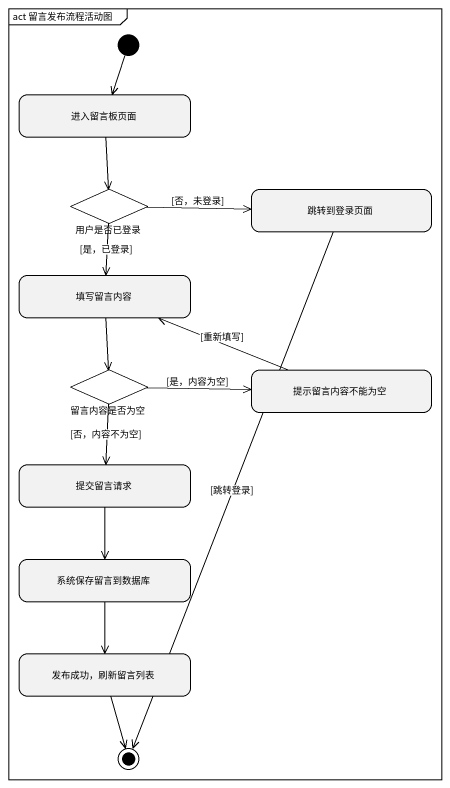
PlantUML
@startuml
mainframe act 留言发布流程活动图
hide empty description
state 进入留言板页面
state 用户是否已登录 <<choice>>
state 跳转到登录页面
state 填写留言内容
state 留言内容是否为空 <<choice>>
state 提示留言内容不能为空
state 提交留言请求
state 系统保存留言到数据库
state "发布成功，刷新留言列表" as 发布成功_刷新留言列表
[*] --> 进入留言板页面
进入留言板页面 --> 用户是否已登录
用户是否已登录 -right-> 跳转到登录页面 : [否，未登录]
用户是否已登录 --> 填写留言内容 : [是，已登录]
填写留言内容 --> 留言内容是否为空
留言内容是否为空 -right-> 提示留言内容不能为空 : [是，内容为空]
留言内容是否为空 --> 提交留言请求 : [否，内容不为空]
提示留言内容不能为空 -left-> 填写留言内容 : [重新填写]
提交留言请求 --> 系统保存留言到数据库
系统保存留言到数据库 --> 发布成功_刷新留言列表
跳转到登录页面 --> [*] : [跳转登录]
发布成功_刷新留言列表 --> [*]
@enduml
